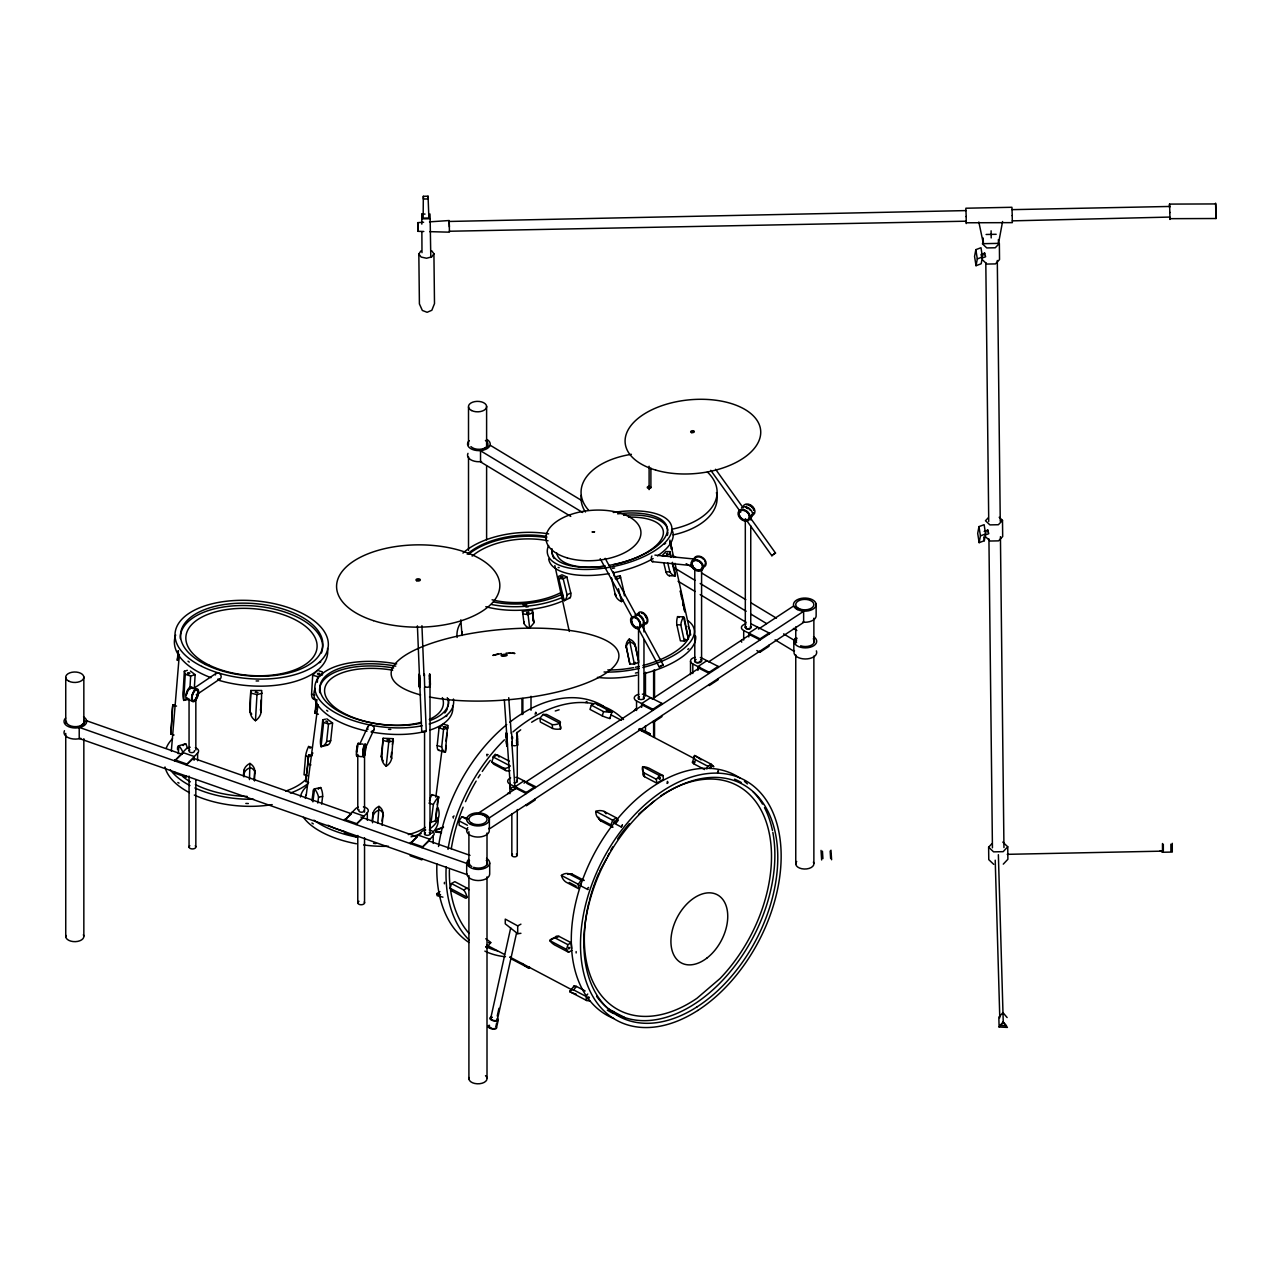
<?xml version="1.0" encoding="UTF-8"?>
<svg xmlns="http://www.w3.org/2000/svg" width="1280" height="1280" viewBox="0 0 1280 1280"><rect width="100%" height="100%" fill="white"/><g stroke="black" fill="none" stroke-linecap="round" stroke-linejoin="round"><path stroke-width="1.5" d="M428.896 218.016L428.048 196.208L423.328 196.304L423.152 218.128L428.896 218.016L428.768 214.704M418.864 677.344L418.96 674.208L419.632 681.904M419.328 677.328C419.648 666.192 420.784 700.032 419.424 681.664M429.76 679.856L429.632 673.808L430.128 678.352M429.504 677.904L429.728 686.416L429.456 685.216M506.704 740.16C508.448 758.912 506.064 717.264 506.912 740.4M506.944 744.88L506.864 740.272M512.288 744.688L512.192 738.432M516.816 735.44L516.912 732.32L517.216 734.416M688.352 639.04L684.88 620.768A10.032 2.656 -80 0 0 683.488 616.896L677.568 616.64A9.664 4.72 -87.4 0 0 676.848 624.752L680.384 640.848L684.336 641.024L688.352 639.04L683.488 616.896A10.032 4.928 -69.6 0 0 680.8 624.928L684.336 641.024M418.88 676.256L418.992 675.12L419.456 678.752M419.616 685.648L419.552 687.696L419.232 685.6M429.568 675.856L429.664 674.72L430.048 677.008M430.288 685.248L430.176 686.4L429.808 684.096M506.16 734.768L506.224 732.704L506.544 734.816M517.024 738.352L517.12 733.648M178.496 659.04A12.128 4.08 -58 0 1 177.456 660.384L178 651.072M178.384 650.656L178.048 656.352A12.128 1.216 -68.2 0 0 177.456 660.384M187.344 670.32L184.352 671.248L183.248 690.208A12.128 6.16 -89.1 0 0 183.728 700.4L187.088 699.376M184.352 671.248L185.248 674.32L183.728 700.4A12.128 8.656 80.6 0 0 187.632 698.16M189.872 689.296L190.64 676.032L195.136 674.64L194.352 687.92M249.696 709.456L250.8 690.48L261.728 690.48L261.104 712.208A12.128 11.216 -39.7 0 1 255.456 720.704A12.128 11.584 10 0 1 250.176 712.208L249.696 709.456A11.696 10.048 -9.9 0 0 250.224 711.568M250.176 712.208L250.8 690.48M255.456 720.704L256.992 694.624L262.208 693.232M260.416 710.16A11.696 10.048 -9.9 0 0 260.608 709.44L261.168 699.952M317.2 699.936L313.472 698.896A11.696 4 -74.5 0 1 311.584 694.176L312.688 675.216L317.312 670.432M317.328 682.272L317.664 676.592L322.448 674.88L322.288 671.808L318.976 670.88M174.032 735.024L170.752 734L172.32 715.168A12.128 4 -89.1 0 1 172.848 704.976L176.544 706.112M171.328 751.168L179.36 654.352M178.256 753.696L178.912 745.728L185.728 743.808A11.696 5.968 74.3 0 1 187.52 748.48M243.408 776L243.872 770.336A11.696 10.016 -7.5 0 1 249.92 763.424A11.696 10.016 -7.5 0 1 254.8 770.64L254.528 780.976M243.92 776.912L243.872 770.336M249.472 779.6L249.92 763.424M254.016 780.064L254.8 770.64M312.288 747.648L308.592 746.496A11.696 4.048 -72.7 0 0 305.6 755.92L304.032 774.768L307.312 775.792M316.384 700.144L315.008 713.232L318.384 714.224M316.72 701.312L315.888 709.168A11.04 1.072 -66.5 0 0 315.008 713.232A11.04 3.76 -57.1 0 0 315.984 712.064M325.472 719.152L322.768 719.808L320.896 737.472A11.04 5.808 -85.3 0 0 321.04 746.688L327.12 745.216A10.624 5.84 76.4 0 0 330.688 740.688L332.576 723.024L326.832 718.816M322.768 719.808L323.616 722.384L321.04 746.688A11.04 8.096 85.4 0 0 326.64 741.664L330.688 740.688M326.64 741.664L328.512 724L332.576 723.024M381.28 755.936L383.152 738.256L393.04 738.672L391.616 758.64A11.04 10.288 -45.2 0 1 386.208 766.224A11.04 10.688 8.7 0 1 381.728 758.24L381.28 755.936A10.624 9.376 -11.3 0 0 382.176 759.2M381.728 758.24L383.152 738.256M386.208 766.224L388.784 741.92L393.504 740.976M390.944 757.008A10.624 9.376 -11.3 0 0 391.168 756.336L391.584 752.416M392.416 744.56L393.04 738.672M437.184 745.584L439.056 727.904L443.2 724.112L447.728 725.44L445.328 752.304L438.56 750.304A10.624 3.536 -73.6 0 1 437.184 745.584L441.696 746.912A11.04 6 -82 0 0 445.328 752.304A11.04 3.296 -89.8 0 0 445.952 745.488M441.696 746.912L443.568 729.248L447.904 728.016M446.048 741.152L446.896 733.296M447.312 729.376L447.728 725.44M569.872 947.888L568.656 947.312L568.848 949.04M711.264 767.44C710.64 764.272 708.4 770.336 711.04 767.984M308.656 782.448L305.68 781.472L307.968 763.92A11.04 3.392 -88 0 1 308.752 754.752L312.096 755.84M306.24 795.088L318.032 704.624M311.968 800.608L312.992 792.8A11.04 3.472 71.5 0 1 314.576 788.864L320.72 787.552A10.624 5.744 77.9 0 1 322.656 796.336L321.632 804.128M312.88 801.856L314.576 788.864A11.04 5.76 59.6 0 1 318.544 797.216L317.792 803.056M372.16 820.416L373.168 812.624A10.624 9.344 -8.6 0 1 378.976 806.384A10.624 9.344 -8.6 0 1 383.056 813.296L382.144 825.392M372.512 822.768L373.168 812.624M377.808 822.896L378.976 806.384M382.032 821.104L383.056 813.296M429.936 826.992L430.656 821.504M437.184 804.704L437.696 800.8A11.04 1.12 -64.8 0 0 438.624 796.816A11.04 3.808 -55.3 0 0 433.376 804.528L431.088 822.08L435.472 820.944L438.624 796.816L431.936 794.624A10.624 3.6 -71.8 0 0 429.424 800.88M435.824 797.168L441.984 749.984M436.672 808.592L435.472 820.944M524.064 623.584L522.496 611.312L532.4 610.224L533.888 622.992L529.648 627.984C526.384 627.84 522.544 622.528 524.08 621.696M506.848 744.912L506.32 741.664M511.488 732.96L512.144 738.544M978.832 222.016L983.392 243.68L998.512 243.376L1002.576 221.536M975.84 249.648L974.56 256.432L976.032 265.696L981.168 263.776L982.448 256.992L980.992 247.728L975.84 249.648L977.312 258.912L976.032 265.696M978.976 526.608L977.696 533.392L979.168 542.656L984.304 540.736L985.584 533.952L984.128 524.688L978.976 526.608L980.448 535.872L979.168 542.656M490.704 1018.4L510.704 927.888M497.248 1016.032L498.96 1008.304M495.936 1026.208L496.656 1022.992M497.36 1019.776L516.528 933.104M496.48 1028L498.256 1019.952M532.4 610.224L533.104 621.072M451.472 883.552L463.728 889.984A10.032 4.56 77.1 0 1 467.008 897.136A10.032 2.944 62.1 0 1 464.432 897.568L452.176 891.136L450.16 888.288L451.472 883.552L454.8 881.664L467.04 888.096A9.664 5.2 60.4 0 1 468.928 889.728M571.92 950.368L568.592 952.256L566.576 949.408L567.888 944.656L571.216 942.768L571.744 948.464M589.392 997.728L587.872 998.64L588.816 996.768M188 661.184L189.28 662.112M591.328 705.184L589.984 709.408L602.224 715.84A9.664 1.936 17.7 0 0 609.888 718.528L611.92 712.176L595.072 703.328L591.328 705.184L603.584 711.616A10.032 1.584 2.2 0 0 611.92 712.176L611.216 712.352M602.224 715.84L603.584 711.616M704.64 769.536L694.128 764.016A9.664 1.936 17.7 0 1 692.592 761.856L694.624 755.52L711.472 764.368L713.856 766.736L710.352 764.896M694.128 764.016L695.488 759.776A10.032 4.464 22.2 0 1 694.624 755.52A10.032 2.288 33.5 0 1 701.104 759.888M706.832 769.04L707.744 766.208L711.472 764.368M326.64 710.352L327.808 711.184M536.416 713.472L535.76 712.24L535.104 714.192M585.6 702.528L586.848 701.44L587.088 702.704M441.36 832.688L436.032 832.08L436.208 829.712L443.536 827.04M436.032 832.08L436.208 829.712M510.128 770.704A9.664 7.136 -40.1 0 1 505.968 770.624L493.712 764.192L491.744 761.856L493.456 757.136L497.136 754.784L509.392 761.216M616.352 817.84L604.096 811.408A10.032 8.288 -18.7 0 0 595.824 811.36A10.032 8.864 -49.6 0 0 598.704 818.48L600.672 820.832L612.928 827.264L610.96 824.912L612.672 820.208L616.352 817.84L618.32 820.192L616.16 823.024M983.792 255.088L984.672 253.12L981.056 254.464L982.016 258.08L985.616 256.736L984.672 253.12M986.928 532.048L987.808 530.08L984.208 531.424M359.728 744.176L367.696 727.04M365.328 748.224L374.08 729.376M311.904 822.992L313.296 823.904M637.536 672.56L635.424 673.088M576.144 951.552L576.144 952.96M668.048 782.848L667.456 781.408L667.024 783.456M444.432 882.368L444.384 883.792M599.648 871.2L606.736 858.288M431.6 250.688L433.92 253.728L434.496 303.616L431.84 310.272L427.12 312.288L422.352 310.464L419.408 303.92L418.832 254.032L420.928 250.912M433.92 253.728L431.824 256.848L426.544 258.24L421.168 257.072L418.832 254.032M467.936 829.792L459.184 825.2L459.008 820.832L461.888 816.736L468.448 818.832M578.256 884.272L581.136 880.176L584.192 880.432L571.936 874L568.88 873.744A10.032 8.848 -75.8 0 0 561.408 875.424A10.032 8.256 73.4 0 0 566.176 882.208L578.432 888.64L578.256 884.272L561.408 875.424M485.84 946.64A10.032 1.536 52.9 0 1 486.672 947.808L490.72 942.512A9.664 1.888 37.4 0 0 485.76 938.752M585.152 990.992L576.384 986.4A9.664 1.888 37.4 0 0 573.76 986.32L569.712 991.632L586.56 1000.48L589.888 1001.056M576.352 994.256A10.032 2.224 21.6 0 1 569.712 991.632A10.032 4.416 32.9 0 1 573.696 989.936L576.384 986.4M586.56 1000.48L585.952 996.368L587.744 994.016M528.224 606.752L525.936 607.024M526.688 612.432C525.936 614.416 530.848 612.688 528.112 612.048M642.272 626.464L663.216 664.896L659.264 667.04L660.336 666.176M539.968 718.208L543.104 714.432L546.608 714.432L558.864 720.864A10.032 2.992 -7.1 0 1 559.952 723.28L560.496 728.96A9.664 5.232 -5.4 0 1 552.576 728.448L540.32 722.016L539.968 718.208L552.224 724.64A10.032 4.592 -22.1 0 0 559.952 723.28L543.104 714.432M656.736 783.12L656.384 779.328L659.52 775.536L663.024 775.552L663.392 779.344L656.736 783.12L644.48 776.688A9.664 5.232 -5.4 0 1 643.216 772.384L642.672 766.688A10.032 5.872 13.1 0 1 650.768 769.12L663.024 775.552M614.624 567.984L612.496 568.368M1003.264 1022.48L1007.408 1027.408L999.12 1027.008L1003.264 1022.48L998.368 854.704M258.64 680.944L256.112 680.976M988.208 517.84L985.488 520.736L989.904 524.896L998.4 524.72L1002.496 520.384L999.184 517.264M993.728 864.336L988.768 859.648L988.624 847.168L992.08 843.52M1002.784 842.096L1007.744 846.784L1003.152 851.664L993.584 851.856L988.624 847.168M1003.28 864.144L1007.888 859.264L1007.744 846.784M772.432 554.8L771.872 555.744L775.52 553.056L750.16 517.6M390.8 729.408L388.528 729.344M469.52 860.704L466.688 863.392L466.688 874.496L79.216 738.48L79.216 727.36L86.288 720.656L182.208 754.336M181.744 754.16L174.688 760.88L185.984 749.024A6.8 3.92 0 0 1 190.192 747.248M358.256 807.2A6.8 3.92 0 0 0 355.712 808.608L344.4 820.448L351.456 813.744L193.504 758.288L186.304 764.96L197.616 753.104A6.8 3.92 0 0 0 195.328 747.712M363.088 817.824L356.016 824.528L367.328 812.688A6.8 3.92 0 0 0 363.424 806.88M360.896 817.056L417.328 836.864L410.272 843.584L421.568 831.728A6.8 3.92 0 0 1 425.776 829.952M428.96 840.944L421.888 847.664L433.2 835.808A6.8 3.92 0 0 0 429.296 830M718.336 772.416L718.336 770.496L717.52 772.512M248.352 803.536L245.824 803.44M654.528 800.864L647.312 807.04A95.296 61.6 -62.3 0 0 638.592 814.256M375.84 843.552L373.552 843.376M666.224 553.472L666.912 554.16L667.568 553.152M193.216 688.752L216.416 673.152M198.56 693.36L220.096 678.88M515.056 786.752L524.032 780.864M650.64 697.664L641.648 703.552L641.648 707.36M706.896 660.672L697.92 666.576L697.92 670.384M757.776 627.248L748.8 633.136L748.8 636.944M517.392 787.52L479.152 812.656L489.376 817.84L803.632 611.312L793.408 606.128L758.496 629.072M524.048 783.152L643.76 704.48M652.08 699.008L700.304 667.328M708.608 661.856L750.176 634.544M516.08 788.384L526.304 793.568L526.304 792.464L535.28 786.56L518.928 778.272A6.8 3.92 0 0 0 515.76 777.36M642.672 705.184L652.896 710.368L652.896 709.264L661.872 703.36L645.52 695.072A6.8 3.92 0 0 0 642.368 694.16M698.944 668.208L709.168 673.392L709.168 672.288L718.144 666.384L701.792 658.08A6.8 3.92 0 0 0 700.32 657.52M749.824 634.768L760.048 639.952L760.048 638.848L769.024 632.944L752.672 624.656A6.8 3.92 0 0 0 751.2 624.08M756.832 650.544L760.048 652.176L769.024 646.272L769.024 645.168M442.944 897.152L437.152 895.696L436.704 893.696L439.904 891.6M773.776 553.744L775.52 553.056M463.728 889.984L467.04 888.096M571.216 942.768L558.96 936.336A9.664 5.2 60.4 0 0 554.72 937.728L549.728 940.56A10.032 5.824 42 0 0 556.336 945.824L568.592 952.256M566.576 949.408L549.728 940.56A10.032 7.44 57.9 0 1 555.632 938.224L558.96 936.336M570.768 516.4L480.528 461.872L480.528 450.768L490.368 445.344L582.32 500.896M783.616 633.872L793.824 640.048L797.104 638.24M520.928 933.312L517.696 933.696L505.264 923.824L505.264 919.104L517.696 925.872L520.928 924.16M669.92 551.6L669.936 553.712L666 555.776L662.032 555.728L665.952 551.552L669.92 551.6L671.216 556.96M661.36 665.6L663.216 664.896M325.792 721.168L327.728 722.048L326.992 721.136M570.768 593.056L567.072 594.848A10.032 6.272 73.8 0 1 564.24 600.688L558.272 576.576L561.952 574.8L566.864 576.96L570.768 593.056A9.664 4.16 64.1 0 1 569.76 598.016L564.24 600.688A10.032 3.872 80.8 0 1 562.16 592.688M558.272 576.576L558.88 578.56L563.184 578.752L566.864 576.96M616.224 579.488L620.496 577.552L620.208 575.728L616.672 576.528M634.384 664.064L638.736 662.24L634.992 644.24A9.664 8.768 -6.3 0 0 629.232 639.104A9.664 8.768 -6.3 0 0 626.112 646.016L629.84 664.016L634.384 664.064L629.232 639.104M417.408 625.872L421.744 731.568L426.272 731.392L424.48 687.52M522.496 611.312L522.896 613.888L528.064 614.64L532.816 612.8M977.312 258.912L982.448 256.992M980.448 535.872L985.584 533.952M985.152 535.04L988.752 533.696L987.808 530.08M436.032 830.224L443.36 827.552M187.952 672.656C185.392 674.688 192.752 673.664 188.656 672.608M318.064 673.216C315.424 674.656 321.952 675.008 319.44 673.296M687.76 649.408L688.688 648.688M498.32 653.84L492.832 655.424L501.36 653.536M664.48 544.096L665.616 543.296M318.544 797.216L322.656 796.336M685.552 639.344L684.512 639.36M634.112 663.152L635.328 662.368M426.272 731.392L421.792 731.6M559.168 567.648L558.128 567.472M445.984 716.544L446.896 715.936M423.824 231.488L417.92 231.328L417.792 227.728L417.728 222.64L423.616 222.256M429.504 221.856L449.152 220.528L449.328 225.36L449.408 232.176L429.728 231.648M421.824 224.16L421.76 214.128L425.04 214.064M430.8 257.44L430.144 218.704L421.936 218.864L421.76 214.128M1169.584 207.552L1169.536 204.096L1215.728 203.936L1216 218.512L1169.824 218.672M1012.288 220.864L1169.808 217.072M966.144 222.784L1012.32 222.64L1012.224 215.552M986.112 234.48L996.176 234.288M1007.232 854.336L1163.328 851.12L1163.312 844.352M1160.224 850.656L1162.512 852.256L1172.272 852.064L1172.256 843.312M449.408 231.248L966.128 221.2M319.392 662.688L320.752 661.888M506.096 653.12L510.736 653.088M616.336 577.584L617.056 578.032L615.184 578.592M663.76 562.896L665.92 571.824L669.888 571.872A10.032 6.72 80.7 0 0 675.296 575.84A10.032 4.416 73.4 0 0 673.808 567.696L672.512 562.336M665.92 571.824A9.664 4.656 -89.4 0 0 669.344 575.776L675.296 575.84L672.176 562.928M676.848 624.752L680.8 624.928M588.624 887.44L587.472 888.304L587.984 889.536M509.28 652.864L514.928 653.456L512.592 653.152M654.928 555.104L693.776 558.976M652.528 561.696L691.392 565.552M612.752 1011.488L614.256 1011.712M487.024 755.936L486.704 754.4L488.112 754.56M454.08 815.968L452.928 816.784L453.376 818.064M436.208 831.568L441.536 832.176M610.896 712.32L606.192 710.304M516.496 733.232L516.768 734.432M179.072 783.136L177.84 782.496M251.28 693.232L256.992 694.624M436.704 893.696L440.576 894.656M383.6 740.576L388.784 741.92M312.688 675.216L317.664 676.592M311.584 694.176L314.896 695.104M439.056 727.904L443.568 729.248M486.672 947.808L485.984 946.592M305.6 755.92L308.88 756.944M185.248 674.32L190.64 676.032M323.616 722.384L328.512 724M428.912 803.072L433.376 804.528M307.968 763.92L310.928 764.912M182.448 752.384L194.08 756.464L194.08 760.272M352.176 811.968L363.792 816.048M418.048 835.088L429.664 839.168M428.624 840.832L470 855.36M174.688 759.76L186.304 763.856M344.4 819.344L356.016 823.424M410.272 842.464L421.888 846.544M79.216 727.36L466.688 863.392M613.552 822.928L614.736 822.416L614.56 820.928L613.552 822.928L621.216 826.944L622.4 825.024L621.216 826.944M579.952 885.424L581.264 884.656L580.96 883.424L579.952 885.424L587.616 889.456M746 623.888A6.8 3.92 0 0 0 743.696 630.544L760.048 638.848M695.12 657.312A6.8 3.92 0 0 0 692.816 663.984L709.168 672.288M638.848 694.288A6.8 3.92 0 0 0 636.544 700.96L652.896 709.264M526.752 783.344L535.28 787.664L535.28 786.56M510.656 777.952A6.8 3.92 0 0 0 509.936 784.16L526.304 792.464M640.032 728.544L650.128 733.856A10.032 4.416 32.9 0 1 649.68 734.72M638.72 729.04L642.224 730.864A10.032 2.224 21.6 0 1 650.128 733.856M610.88 714.768L621.488 720.336M639.168 729.616L693.952 758.384M695.488 759.776L707.744 766.208M659.52 775.536L642.672 766.688A10.032 7.472 -2.9 0 0 644.128 772.896L644.48 776.688M644.128 772.896L656.384 779.328M493.456 757.136L510.304 765.984A10.032 5.984 -55 0 1 504 768.288L491.744 761.856M595.824 811.36L612.672 820.208M598.704 818.48L610.96 824.912M461.888 816.736L467.136 819.488M568.88 873.744L581.136 880.176M459.008 820.832L467.424 825.248M569.232 882.464L576.224 886.144M555.632 938.224L567.888 944.656M450.16 888.288L467.008 897.136M573.696 989.936L585.952 996.368M486.896 945.2L504.56 954.48M571.728 989.728L509.792 957.008L512.176 959.376L529.024 968.224A10.032 4.464 22.2 0 0 529.52 967.024M608.848 1009.216L624.752 1017.568M615.408 1013.44L622.16 1016.976M672.56 555.408L675.968 557.472M686.176 563.648L696.4 569.824M701.504 572.896L745.776 599.648M750.88 602.736L776.416 618.16M793.456 628.448L796.848 630.512M480.528 450.768L582.688 512.496M674.64 568.048L695.072 580.384M700.176 583.472L746.16 611.248M751.264 614.336L766.592 623.584M678.048 581.2L695.072 591.488M700.176 594.576L746.16 622.352M775.104 639.84L793.824 651.152L793.824 640.048M190.416 671.056L195.136 674.64M982.352 243.776L986.768 247.936L995.264 247.776L999.36 243.424L999.536 259.552L995.456 263.904L986.944 264.064L982.528 259.904M985.664 536.864L990.08 541.024L998.592 540.864L1002.688 536.512L1002.496 520.384M1007.12 1017.552L1002.976 1012.624L998.832 1017.152L999.12 1027.008M604.096 811.408L606.064 813.76M497.136 754.784L499.104 757.12M504 768.288L505.968 770.624M715.568 469.248L743.232 507.936M710.768 470.32L740.736 512.224M745.36 518.672L771.872 555.744M605.152 558.32L636.56 615.984M600.208 558.688L632.576 618.08M637.344 626.816L659.232 666.992M669.984 541.52L670.848 545.104A10.032 2.048 56.4 0 1 671.68 549.152A10.032 4.448 46.9 0 1 671.136 548.752M669.904 541.776L671.68 549.152M669.936 553.712L670.832 557.408M667.728 562.928L669.888 571.872M620.208 575.728L624.384 593.664A10.032 9.776 -44.8 0 1 624.352 595.808M618.448 588.704L621.568 601.616A10.032 9.776 -44.8 0 0 622.912 599.888M613.296 571.712L614.512 576.752M621.568 601.616A10.032 9.68 30.2 0 1 615.552 595.664L611.36 577.744L611.664 579.568M563.184 578.752L567.072 594.848M511.952 745.52L512.24 741.552M506.448 734.048L506.16 737.168M424.512 675.344L424.288 674.016L424.688 687.024M419.328 686.368L419.616 683.248M669.888 540.064L673.712 557.504M674.992 563.312L690.704 634.992M682.896 603.024L684.848 611.968L681.616 595.84M680.272 591.408L681.888 598.784M682.688 602.48L683.504 606.16M634.992 644.24L638.512 660.336M626.112 646.016L629.84 664.016M554.848 565.584L569.296 631.456M391.168 756.336L391.616 758.64M260.608 709.44L261.104 712.208M1216 218.512L1215.6 203.168M1169.536 204.096L1169.856 212.544M1169.68 206.464L1012.064 209.648M966 210.592L449.152 221.456L449.36 226.848M983.728 537.024L984.304 540.736M624.384 593.664L624.096 591.824A9.664 8.816 -9 0 1 624 593.744M615.552 595.664L615.264 593.84A9.664 8.816 -9 0 0 616.224 595.52M533.568 619.92L533.968 622.512M429.392 675.152L429.584 677.04M429.904 685.2L430.224 687.312L430.304 682.848M528.064 614.64L529.648 627.984M552.224 724.64L552.576 728.448M517.216 733.696L517.312 735.52M517.088 742.608L517.504 745.808L517.536 739.872M506.544 734.096L506.64 735.92M506.416 743.008L506.816 746.208L506.896 741.76M419.136 684.496L419.232 686.32M460.816 619.84L462.032 635.488M508.736 697.68L511.184 733.184M511.872 743.056L515.008 788.448A2.272 1.168 -4 0 1 511.552 789.584A2.272 1.168 -4 0 1 511.664 787.552A2.272 1.168 -4 0 1 515.008 788.448M504.336 699.824L510.48 788.608M517.328 734.96L517.408 736.848M516.992 741.264L517.456 744.896L517.568 741.36M506.656 735.36L506.736 737.248M429.712 682.768L429.792 684.656M419.04 683.168L419.12 685.056M830.976 850.192L831.6 859.76M830.16 851.04L830.64 858.48M822.448 851.2L822.928 858.624M821.04 850.384L821.648 859.968M517.44 736.512L517.488 738.336M516.768 736.4L516.96 741.616M516.464 739.792L517.008 744.912L517.088 739.888M512.528 737.04L512.592 738.528M511.616 737.072L511.696 738.56M506.768 736.912L506.8 738.736M506.288 742L506.08 735.28M430.16 678.016L430.32 681.504M429.648 681.28L429.68 683.104M419.488 678.4L419.536 680.24M418.976 681.68L419.008 683.504M421.936 625.712L423.984 675.568M998.368 239.6L998.512 243.376M983.168 238.016L983.392 243.68M429.968 213.968L430.144 218.704M428.048 196.208L428.144 198.928L423.44 199.024L423.328 196.304M417.728 222.64L417.92 231.328M517.52 738.224L517.6 740M418.928 681.792L418.816 678.304M995.216 860.192L999.792 1017.808M1012.256 215.728L1011.92 207.28L965.872 208.224L966.192 216.672M305.68 781.472L308.752 754.752A11.04 6.064 -80.1 0 1 310.304 755.808M430.256 681.376L430.368 684.736M429.584 679.744L429.488 676.384M419.584 681.776L419.696 685.136M418.912 680.144L418.816 676.768M170.752 734L172.848 704.976A12.128 6.848 -80.1 0 1 174.672 705.92M1169.84 212.368L1169.936 219.44M997.296 260.48L1000.256 521.248M1000.432 536.656L1003.952 847.552M991.104 230.816L991.184 237.952M985.808 262.704L988.736 521.472M988.928 538.88L992.432 847.792M966.16 216.496L966.272 223.568M516.768 734.88L516.832 736.768M511.776 741.568L511.792 742.896M421.872 231.76L421.984 252.656M1170.88 844.192L1170.912 850.976M1162.48 843.52L1162.512 852.256M816.144 604.176L816.144 615.28A11.36 6.56 0 0 1 802.592 622.144M813.872 618.224L813.872 642.16M813.872 656.112L813.872 863.456M803.632 611.312L803.632 622.416L489.376 828.944L489.376 817.84M795.76 626.88L795.76 642.832M795.76 654.8L795.76 864.128M769.024 632.944L769.024 634.048M760.048 651.056L760.048 652.176M750.752 515.968L750.752 519.936M750.752 525.888L750.752 627.04M745.312 520.144L745.312 627.248M743.696 630.544L743.696 640.064M718.144 666.384L718.144 667.488M718.144 678.592L718.144 679.712L709.168 685.616L709.168 684.496M701.584 568.368L701.584 660.944M694.784 568.192L694.784 660.768M692.816 663.984L692.816 673.504M690.512 661.296L690.512 674.624M661.872 703.36L661.872 704.464M661.872 715.584L661.872 716.688L652.896 722.592L652.896 721.472M654.528 669.968L654.528 697.664M654.528 721.408L654.528 737.232M653.616 670.192L653.616 697.84M653.616 721.536L653.616 737.328M650.896 468.096L650.896 487.568M649.104 466.24L649.104 489.616M645.472 672.288L645.472 696.016M645.472 725.696L645.472 731.632M643.968 631.92L643.968 624.032A2.72 1.568 0 0 1 642.128 625.632M643.968 639.792L643.968 698.88M638.528 628.176L638.528 699.088M636.544 700.96L636.544 710.48M535.28 798.784L535.28 799.888L526.304 805.792L526.304 804.672M531.008 696.272L531.008 710.272M522.848 698.4L522.848 714.384M521.952 698.624L521.952 714.624M517.696 925.872L517.696 933.696M517.28 744.08L517.28 781.776M517.28 809.536L517.28 855.168M511.84 813.712L511.84 855.36M509.936 784.16L509.936 793.68M489.696 863.024L489.696 874.128A11.36 6.56 0 0 1 478.096 880.544A11.36 6.56 0 0 1 466.992 873.856M487.008 833.008L487.008 864.912M487.008 876.864L487.008 1078.24M486.608 406.256L486.608 448.128M486.608 466.08L486.608 539.84M468.912 831.68L468.912 865.584M468.912 875.552L468.912 1078.912M468.512 406.944L468.512 444.816M468.512 456.784L468.512 550.48M433.2 835.808L433.2 843.424M430 685.584L430 834.352M424.56 731.408L424.56 834.544M421.888 858.768L421.888 859.872L410.272 855.792L410.272 854.688M367.328 812.688L367.328 820.304M364.544 754.848L364.544 812.112M364.544 837.776L364.544 902.944M357.776 756.48L357.776 809.808M357.776 835.472L357.776 902.624M356.016 835.648L356.016 836.752L344.4 832.672L344.4 831.568M197.616 753.104L197.616 760.72M195.84 698.688L195.84 750.032M195.84 779.664L195.84 846.8M189.056 699.04L189.056 750.384M189.056 776.064L189.056 847.152M186.304 776.064L186.304 777.184L174.688 773.104L174.688 771.984M83.84 676.896L83.84 724.736M83.84 738.704L83.84 936.08M65.744 677.568L65.744 723.424M65.744 733.392L65.744 936.752M442.368 697.616A59.824 27.632 7.4 0 1 429.296 719.44M421.36 722.272A59.824 27.632 7.4 0 1 326.656 698.288A59.824 27.632 7.4 0 1 392.688 670.192M447.36 708.688A64.848 29.968 7.4 0 1 444.768 712.992M319.776 692.736A64.848 29.968 7.4 0 1 393.648 667.984M447.28 697.68A64.848 29.968 7.4 0 1 447.968 706.8M437.888 807.424A69.872 32.288 7.4 0 1 429.632 829.008M421.152 833.552A69.872 32.288 7.4 0 1 411.04 836.816M357.28 837.2A69.872 32.288 7.4 0 1 313.936 820.16M300.464 796.976A69.872 32.288 7.4 0 1 306.912 786.192M425.312 827.376A64.848 29.968 7.4 0 1 408.304 834.576M345.568 832A64.848 29.968 7.4 0 1 328.016 825.248M305.344 798.448A64.848 29.968 7.4 0 1 306.304 794.624M438.016 817.472A69.872 32.288 7.4 0 1 431.584 833.36M388.416 846.256A69.872 32.288 7.4 0 1 363.616 844.944M356.416 843.776A69.872 32.288 7.4 0 1 303.472 817.36M452.592 705.6A69.872 32.288 7.4 0 1 430.032 730.048M422.928 731.968A69.872 32.288 7.4 0 1 371.008 731.92M367.072 731.136A69.872 32.288 7.4 0 1 315.104 688.432M453.44 699.024A69.872 32.288 7.4 0 1 429.184 724M422.128 725.744A69.872 32.288 7.4 0 1 316.208 694.096A69.872 32.288 7.4 0 1 396.672 663.92M448.464 698.704A64.848 29.968 7.4 0 1 430.16 720.48M420.944 723.168A64.848 29.968 7.4 0 1 321.296 694.576A64.848 29.968 7.4 0 1 395.776 666.128M367.936 729.408A3.408 3.024 24.9 0 1 369.584 725.264A3.408 3.024 24.9 0 1 374.064 727.52A3.408 3.024 24.9 0 1 371.632 731.264M438.864 749.68A10.624 3.536 -73.6 0 1 438.56 750.304M327.12 745.216A10.624 5.84 76.4 0 1 326.784 744.56M383.344 760.912A10.624 9.376 -11.3 0 1 382.512 759.792M318.208 789.28A10.624 5.744 77.9 0 1 320.72 787.552M373.536 814.976A11.04 8.4 9.2 0 1 379.504 809.904A11.04 8.016 -16.1 0 1 383.408 815.648M431.936 794.624A10.624 3.6 -71.8 0 1 432.736 795.456M693.712 559.968A6.8 5.072 37.6 0 1 703.28 558.016A6.8 5.072 37.6 0 1 702.768 567.504M694.8 559.04A5.888 4.384 37.6 0 1 703.904 559.616M704.704 560.864A5.888 4.384 37.6 0 1 705.184 562.16M705.296 563.44A5.888 4.384 37.6 0 1 704.448 565.6M692.96 565.664A3.408 1.456 -84.3 0 1 692.288 561.168A3.408 1.456 -84.3 0 1 694.48 559.376M653.296 561.184A3.408 1.456 -84.3 0 1 651.456 560.464A3.408 1.456 -84.3 0 1 651.872 555.984M700.688 659.52A3.408 1.968 0 0 1 700.48 662.304A3.408 1.968 0 0 1 695.68 662.176A3.408 1.968 0 0 1 695.888 659.408M701.424 568.88A3.408 1.968 0 0 1 701.056 569.344M699.76 570.032A3.408 1.968 0 0 1 695.168 569.184M813.408 862.112A9.072 5.232 0 0 1 804.224 869.024A9.072 5.232 0 0 1 796.688 861.472M429.264 832.624A2.72 1.568 0 0 1 429.36 834.848A2.72 1.568 0 0 1 425.504 834.912A2.72 1.568 0 0 1 425.424 832.688M364.128 810.208A2.72 1.568 0 0 1 361.232 812.208A2.72 1.568 0 0 1 359.136 809.888M194.416 750.624A2.72 1.568 0 0 1 191.152 752.592A2.72 1.568 0 0 1 189.84 749.984M486.528 858.352A11.36 6.56 0 0 1 486.88 867.2A11.36 6.56 0 0 1 471.632 868.176A11.36 6.56 0 0 1 468.624 859.488M486.288 860.368A9.072 5.232 0 0 1 484.608 866.672A9.072 5.232 0 0 1 473.632 867.36M471.792 866.512A9.072 5.232 0 0 1 469.264 862.784M80.816 738.288A11.36 6.56 0 0 1 68.256 737.664A11.36 6.56 0 0 1 64.448 730.72M83.552 716.896A11.36 6.56 0 0 1 83.904 725.76A11.36 6.56 0 0 1 68.64 726.72A11.36 6.56 0 0 1 65.648 718.048M84.16 720.192A9.072 5.232 0 0 1 76.352 726.64A9.072 5.232 0 0 1 66.288 721.328M700 661.28A2.72 1.568 0 0 1 699.424 662.016M698.912 662.304A2.72 1.568 0 0 1 695.104 661.968A2.72 1.568 0 0 1 695.696 659.776M634.368 710.576A6.8 3.92 0 0 1 635.92 708.752M643.232 697.088A2.72 1.568 0 0 1 642.64 699.28A2.72 1.568 0 0 1 638.848 698.944A2.72 1.568 0 0 1 639.424 696.752M741.744 642.192A6.8 3.92 0 0 1 741.52 640.16M750.368 626.672A2.72 1.568 0 0 1 749.984 628.784A2.72 1.568 0 0 1 746.304 628.736A2.72 1.568 0 0 1 746.064 626.624M507.76 793.776A6.8 3.92 0 0 1 508.336 792.8M516.624 780.288A2.72 1.568 0 0 1 516.768 782.032A2.72 1.568 0 0 1 514.016 782.768M488.72 828.384A11.36 6.56 0 0 1 477.248 837.04A11.36 6.56 0 0 1 467.792 827.6M485.504 1075.664A9.072 5.232 0 0 1 479.728 1083.712A9.072 5.232 0 0 1 469.072 1077.552M196.784 689.648A5.888 2.496 -70.7 0 1 195.648 698.848A5.888 2.496 -70.7 0 1 191.728 696.976A5.888 2.496 -70.7 0 1 196.784 689.648A3.408 2.672 56.1 0 0 193.872 688.48M188.544 699.392A6.8 2.88 -70.7 0 1 186.688 692.016A6.8 2.88 -70.7 0 1 192.656 688.368M186.304 695.072A5.888 2.496 -70.7 0 1 188.752 689.04A5.888 2.496 -70.7 0 1 191.872 688.208M187.248 698.768A5.888 2.496 -70.7 0 1 186.72 698.304M187.632 698.912A5.888 2.496 -70.7 0 1 187.12 698.432M186.96 693.776A5.888 2.496 -70.7 0 1 187.424 692.32M188.032 690.928A5.888 2.496 -70.7 0 1 191.744 687.888M215.888 673.616A3.408 2.672 56.1 0 1 220.928 675.392A3.408 2.672 56.1 0 1 217.952 679.04M215.36 674.992A3.408 2.672 56.1 0 1 215.536 674.24M197.328 690.192A3.408 2.672 56.1 0 1 196.24 694.752M195.232 845.84A3.408 1.968 0 0 1 194.64 848.48A3.408 1.968 0 0 1 190.048 848.368A3.408 1.968 0 0 1 189.84 845.712M195.632 698.192A3.408 1.968 0 0 1 193.616 700.704M192.752 700.832A3.408 1.968 0 0 1 191.872 700.8M191.024 700.656A3.408 1.968 0 0 1 189.248 699.552M357.776 755.104A6.8 1.088 -83.4 0 1 356.384 754.304A6.8 1.088 -83.4 0 1 357.408 745.168A6.8 1.088 -83.4 0 1 358.976 744.368M362.832 755.104A5.888 0.944 -83.4 0 0 364.288 754.016A5.888 0.944 -83.4 0 0 365.04 745.808A3.408 3.024 24.9 0 1 364.416 749.504M362.784 754.016A5.888 0.944 -83.4 0 1 362.8 752.688M362.912 751.216A5.888 0.944 -83.4 0 1 363.872 745.808M357.952 744.336A5.888 0.944 -83.4 0 1 358.672 744.336M357.76 754.384A5.888 0.944 -83.4 0 1 356.608 754.384M356.576 751.984A5.888 0.944 -83.4 0 1 357.648 745.104M358.4 744.384A5.888 0.944 -83.4 0 1 359.12 744.384M357.632 755.584A5.888 0.944 -83.4 0 1 357.056 754.432M357.024 752.032A5.888 0.944 -83.4 0 1 357.808 746.224M360.56 744.208A3.408 3.024 24.9 0 1 363.104 744.192M364.24 901.952A3.408 1.968 0 0 1 362.864 904.48A3.408 1.968 0 0 1 358.384 903.92A3.408 1.968 0 0 1 358.96 901.28M364.24 753.84A3.408 1.968 0 0 1 362.992 756.336A3.408 1.968 0 0 1 358.56 755.936M637.632 615.168A6.8 4.176 56.7 0 1 642.528 612.384A6.8 4.176 56.7 0 1 647.808 619.904A6.8 4.176 56.7 0 1 643.808 624M638.72 613.744A5.888 3.616 56.7 0 1 639.456 613.152M641.488 613.056A5.888 3.616 56.7 0 1 642.64 613.536M644.832 615.392A5.888 3.616 56.7 0 1 646.368 618.016M646.144 622.72A5.888 3.616 56.7 0 1 645.408 623.296M634.896 615.168A6.8 4.176 56.7 0 1 642.992 618.528A6.8 4.176 56.7 0 1 641.536 626.48M641.792 612.848A5.888 3.616 56.7 0 1 646.656 617.824M647.056 619.2A5.888 3.616 56.7 0 1 646.944 621.632M646.448 622.512A5.888 3.616 56.7 0 1 645.712 623.088M641.6 617.52A5.888 3.616 56.7 0 1 642.48 618.784M642.48 625.216A5.888 3.616 56.7 0 1 641.52 625.456M636.528 615.088A5.888 3.616 56.7 0 1 638.56 614.976M643.712 623.76A5.888 3.616 56.7 0 1 643.216 624.64M639.12 615.856A5.888 3.616 56.7 0 1 641.296 617.712M642.176 618.976A5.888 3.616 56.7 0 1 642.832 620.336M643.232 621.712A5.888 3.616 56.7 0 1 643.12 624.144M642.624 625.04A5.888 3.616 56.7 0 1 641.872 625.616M420.624 694.928A114.272 35.296 -4.9 0 1 476.72 632.512A114.272 35.296 -4.9 0 1 615.664 664.448A114.272 35.296 -4.9 0 1 429.504 696.96M516.352 854.08A2.72 1.568 0 0 1 516.608 856.304A2.72 1.568 0 0 1 512.768 856.448A2.72 1.568 0 0 1 512.512 854.224M516.352 743.008A2.72 1.568 0 0 1 516.608 745.216M515.424 745.664A2.72 1.568 0 0 1 513.36 745.584M743.072 506.432A6.8 4.976 40.6 0 1 752.816 506.672A6.8 4.976 40.6 0 1 751.664 515.52M741.376 508.08A6.8 4.976 40.6 0 1 750.448 509.44A6.8 4.976 40.6 0 1 750.608 517.84M753.712 512.912A5.888 4.304 40.6 0 1 752.224 514.592M748.928 505.296A5.888 4.304 40.6 0 1 750.288 505.904M751.536 506.784A5.888 4.304 40.6 0 1 752.592 507.904M753.376 509.152A5.888 4.304 40.6 0 1 753.84 510.464M753.904 512.688A5.888 4.304 40.6 0 1 752.432 514.352M746.464 504.816A5.888 4.304 40.6 0 1 752.784 507.664M753.568 508.928A5.888 4.304 40.6 0 1 754.032 510.24M746.768 507.824A5.888 4.304 40.6 0 1 748.112 508.432M749.36 509.328A5.888 4.304 40.6 0 1 750.416 510.432M751.536 515.456A5.888 4.304 40.6 0 1 750.944 516.416M745.584 507.296A5.888 4.304 40.6 0 1 746.96 507.584M751.744 515.216A5.888 4.304 40.6 0 1 751.152 516.192M750.608 626.64A2.72 1.568 0 0 1 747.856 628.72A2.72 1.568 0 0 1 745.6 626.448M746.56 508.064A5.888 4.304 40.6 0 1 747.92 508.672M751.328 515.68A5.888 4.304 40.6 0 1 750.752 516.656M716.432 492.576A68.016 39.264 0 0 1 673.104 534.912M585.44 512.016A68.016 39.264 0 0 1 581.264 495.184M650.832 487.136A1.808 1.04 0 0 1 649.28 488.464A1.808 1.04 0 0 1 647.28 487.344A1.808 1.04 0 0 1 649.536 486.416M707.392 472A68.016 39.264 0 0 1 672.448 529.12M588.352 509.92A68.016 39.264 0 0 1 631.408 454.32M497.296 1019.376A3.408 1.424 12.5 0 1 492.992 1020.288A3.408 1.424 12.5 0 1 491.808 1017.6M495.04 1028.432A3.408 1.424 12.5 0 1 492.064 1028.544M491.216 1028.32A3.408 1.424 12.5 0 1 489.472 1025.824M496.032 1026.976A4.32 1.808 12.5 0 1 494.48 1029.104A4.32 1.808 12.5 0 1 488.864 1027.616A4.32 1.808 12.5 0 1 489.44 1025.248M490.928 1027.776A2.48 1.04 12.5 0 1 490.08 1027.216M497.184 1018.432A4.32 1.808 12.5 0 1 496.56 1021.024A4.32 1.808 12.5 0 1 490.432 1019.408A4.32 1.808 12.5 0 1 492.128 1017.088M555.024 938.352A9.664 5.2 60.4 0 1 554.72 937.728M609.808 717.472A9.664 1.936 17.7 0 1 609.888 718.528M692.592 761.856A9.664 1.936 17.7 0 1 693.248 762.032M693.92 762.224A9.664 1.936 17.7 0 1 694.592 762.416M567.84 874.432A9.664 7.12 -85.1 0 1 571.936 874M574.288 986.768A9.664 1.888 37.4 0 1 573.76 986.32M744.48 781.376A136.08 87.968 -62.3 0 1 747.408 783.92M613.664 1018.448A136.08 87.968 -62.3 0 1 593.696 854.704A136.08 87.968 -62.3 0 1 739.792 777.92M620.88 1016.128A131.504 85.008 -62.3 0 1 617.328 1014.96M613.904 1013.6A131.504 85.008 -62.3 0 1 607.328 1010.16M559.92 725.28A9.664 5.232 -5.4 0 1 560.496 728.96M497.392 950.848A131.504 85.008 -62.3 0 1 486.928 947.04M469.12 933.504A131.504 85.008 -62.3 0 1 449.392 869.824M451.296 848.704A131.504 85.008 -62.3 0 1 463.12 807.2M465.504 801.648A131.504 85.008 -62.3 0 1 476.144 781.104M478.128 777.84A131.504 85.008 -62.3 0 1 480.176 774.608M482.256 771.44A131.504 85.008 -62.3 0 1 490.288 760.352M492.752 757.248A131.504 85.008 -62.3 0 1 495.28 754.208M517.648 732.24A131.504 85.008 -62.3 0 1 520.704 729.824M531.632 722.256A131.504 85.008 -62.3 0 1 538.352 718.352M555.264 710.992A131.504 85.008 -62.3 0 1 559.12 709.808M505.472 956.72A136.08 87.968 -62.3 0 1 484.864 951.12M469.136 939.984A136.08 87.968 -62.3 0 1 446.176 866.736M448 849.36A136.08 87.968 -62.3 0 1 504.384 739.84M512.96 731.92A136.08 87.968 -62.3 0 1 593.104 703.584M596.96 704.416A136.08 87.968 -62.3 0 1 623.52 719.504M608.464 709.568A136.08 87.968 -62.3 0 1 611.472 712.032M468.976 942.496A136.08 87.968 -62.3 0 1 436.896 863.888M438.512 846.48A136.08 87.968 -62.3 0 1 506.72 724.624M509.696 722.256A136.08 87.968 -62.3 0 1 603.664 706.288M660.544 796.016A126.928 82.048 -62.3 0 1 766.544 822.928A126.928 82.048 -62.3 0 1 720.048 978.528L696.976 998.272A126.928 82.048 -62.3 0 1 589.024 902.048M589.488 900.24A126.928 82.048 -62.3 0 1 598.864 872.96M752.976 791.648A131.504 85.008 -62.3 0 1 762.528 804.112M764.496 807.648A131.504 85.008 -62.3 0 1 772.464 830.48M772.832 832.384A131.504 85.008 -62.3 0 1 714.816 988.064A131.504 85.008 -62.3 0 1 596.592 996.336M734.528 779.168A131.504 85.008 -62.3 0 1 741.2 782.48M607.616 856.672A95.296 61.6 -62.3 0 1 609.248 853.376M610.96 850.112A95.296 61.6 -62.3 0 1 612.752 846.88M617.664 838.928A95.296 61.6 -62.3 0 1 629.392 823.616M600.672 820.832A9.664 7.136 -40.1 0 1 598.704 817.2M490.72 942.512A9.664 1.888 37.4 0 1 489.552 942.96M488.88 942.768A9.664 1.888 37.4 0 1 488.496 942.608M529.024 968.224A10.032 2.288 33.5 0 1 522.048 963.44M560.864 592.608A59.824 31.6 -4.4 0 1 492.08 599.792M472.16 556.112A59.824 31.6 -4.4 0 1 548.032 540.784M526.72 604.704A64.848 34.256 -4.4 0 1 522.976 604.992M468.64 554.304A64.848 34.256 -4.4 0 1 546.8 537.648M457.136 637.472A69.872 36.912 -4.4 0 1 460.496 622.96M461.984 635.216A64.848 34.256 -4.4 0 1 462.208 631.6M561.376 601.568A69.872 36.912 -4.4 0 1 485.824 606.72M561.088 597.952A69.872 36.912 -4.4 0 1 491.552 604.512M462.96 553.072A69.872 36.912 -4.4 0 1 548.64 533.872M561.68 594.4A64.848 34.256 -4.4 0 1 493.728 601.984M467.216 554.256A64.848 34.256 -4.4 0 1 546.72 536.432M180.32 638.624A71.328 36.224 4.7 0 1 257.104 606.24A71.328 36.224 4.7 0 1 321.392 653.04M272.176 804.608A76.864 39.024 4.7 0 1 194.336 795.056M189.36 792.624A76.864 39.024 4.7 0 1 164.976 766.96M308.192 783.408A76.864 39.024 4.7 0 1 290.368 793.072M253.568 799.248A76.864 39.024 4.7 0 1 194.912 787.984M189.952 785.568A76.864 39.024 4.7 0 1 170.368 769.856M166.304 748.048A76.864 39.024 4.7 0 1 172.512 738.72M305.856 779.472A71.328 36.224 4.7 0 1 285.648 791.104M247.184 796.4A71.328 36.224 4.7 0 1 195.408 784.592M190.336 781.84A71.328 36.224 4.7 0 1 182.992 776.784M327.504 648.464A76.864 39.024 4.7 0 1 217.984 680.048M210.944 677.664A76.864 39.024 4.7 0 1 175.68 634.992M313.808 698.192A11.696 4 -74.5 0 1 313.472 698.896M251.744 714.128A11.696 10.048 -9.9 0 1 250.528 712.256M183.152 745.568A11.696 5.968 74.3 0 1 185.728 743.808M177.552 749.648A12.128 3.344 68.8 0 1 178.912 745.728A12.128 5.84 56.6 0 1 183.2 753.152M244.24 773.152A12.128 8.816 8.2 0 1 250.464 767.632A12.128 8.48 -15.9 0 1 255.168 773.44M308.592 746.496A11.696 4.048 -72.7 0 1 310.096 748.368M311.184 755.984A12.128 4.096 -56.2 0 1 311.568 755.248M311.984 754.496A12.128 4.096 -56.2 0 1 312.864 752.992M628.544 517.104A54.384 22.736 -12.4 0 1 662.8 536.144A54.384 22.736 -12.4 0 1 613.104 564.768M604.368 566.24A54.384 22.736 -12.4 0 1 556.784 553.056M667.872 532A58.96 24.656 -12.4 0 1 667.312 535.392M554.064 558.528A58.96 24.656 -12.4 0 1 552.368 550.672M623.616 515.312A58.96 24.656 -12.4 0 1 667.776 530.384M688.048 626.416A58.96 24.656 -12.4 0 1 642.912 665.52M639.152 666.448A58.96 24.656 -12.4 0 1 635.392 667.264M633.52 667.632A58.96 24.656 -12.4 0 1 607.776 669.936M695.616 636.096A63.52 26.56 -12.4 0 1 644.176 673.552M636.976 675.2A63.52 26.56 -12.4 0 1 597.408 677.36M687.456 620.416A63.52 26.56 -12.4 0 1 642.848 667.52M639.248 668.384A63.52 26.56 -12.4 0 1 604.064 671.984M672.128 530.16A63.52 26.56 -12.4 0 1 657.44 555.872M653.152 558.544A63.52 26.56 -12.4 0 1 614.496 572.592M609.072 573.6A63.52 26.56 -12.4 0 1 548.704 558.912M613.264 512.464A63.52 26.56 -12.4 0 1 671.552 531.952A63.52 26.56 -12.4 0 1 599.92 568.656A63.52 26.56 -12.4 0 1 548.576 545.6M617.632 513.84A58.96 24.656 -12.4 0 1 667.264 531.664A58.96 24.656 -12.4 0 1 609.152 565.376M605.344 565.984A58.96 24.656 -12.4 0 1 551.936 548.656M669.504 575.168A9.664 4.656 -89.4 0 1 669.344 575.776M569.76 598.016A9.664 4.16 64.1 0 1 569.36 597.536M680.336 590.72A10.032 3.792 82 0 1 681.392 594.768M681.6 596.208A10.032 3.792 82 0 1 681.728 597.648M626.32 647.92A10.032 7.776 5.2 0 1 629.536 641.936A10.032 7.904 -22.2 0 1 635.2 646.144M677.568 616.64A9.664 4.72 -87.4 0 1 679.2 617.504M429.552 684.816A2.72 1.568 0 0 1 429.072 686.864A2.72 1.568 0 0 1 425.488 686.864M83.376 934.736A9.072 5.232 0 0 1 75.376 941.648A9.072 5.232 0 0 1 65.904 935.392M487.088 439.552A11.36 6.56 0 0 1 487.44 448.4A11.36 6.56 0 0 1 472.192 449.376A11.36 6.56 0 0 1 469.184 440.688M481.6 461.552A11.36 6.56 0 0 1 467.984 453.36M485.44 440.464A9.072 5.232 0 0 1 484.272 448.304A9.072 5.232 0 0 1 470.944 446.608M816.384 650.864A11.36 6.56 0 0 1 805.12 658.976A11.36 6.56 0 0 1 794.448 650.592M813.552 636.784A11.36 6.56 0 0 1 813.904 645.632A11.36 6.56 0 0 1 798.64 646.608A11.36 6.56 0 0 1 795.648 637.92M813.296 638.784A9.072 5.232 0 0 1 811.632 645.088A9.072 5.232 0 0 1 800.656 645.792M796.544 642.56A9.072 5.232 0 0 1 796.64 639.856M658.992 778.48C660.224 781.68 661.248 774.8 658.992 778.48M691.632 431.744L693.84 431.552L691.632 431.744M592.272 531.968L594.496 531.808L592.272 531.968M417.072 579.792L419.312 579.84L417.072 579.792M255.312 692.304L258 692.624L255.456 692.144M387.248 739.936L389.68 740.304L387.248 739.936M443.328 726.752L445.76 727.12L443.328 726.752M560.592 577.28L562.752 577.024L560.592 577.28M1003.232 1021.936L1000.016 1025.456L1006.448 1025.76L1003.232 1021.936M502.896 655.056L505.104 654.976L502.896 655.056M691.632 566.544A6.8 5.072 37.6 0 0 702.384 569.76A6.8 5.072 37.6 0 0 697.456 559.952A6.8 5.072 37.6 0 0 691.632 566.544M692.56 566.144A5.888 4.384 37.6 0 0 701.872 568.944A5.888 4.384 37.6 0 0 697.6 560.448A5.888 4.384 37.6 0 0 692.56 566.144M692.368 566.384A5.888 4.384 37.6 0 0 701.68 569.184A5.888 4.384 37.6 0 0 697.424 560.688A5.888 4.384 37.6 0 0 692.368 566.384M798.832 608.544A9.072 5.232 0 0 0 813.696 605.616A9.072 5.232 0 0 0 801.888 599.648A9.072 5.232 0 0 0 798.832 608.544M797.328 609.536A11.36 6.56 0 0 0 815.952 605.872A11.36 6.56 0 0 0 801.152 598.4A11.36 6.56 0 0 0 797.328 609.536M470.496 824.32A11.36 6.56 0 0 0 489.12 820.672A11.36 6.56 0 0 0 474.32 813.184A11.36 6.56 0 0 0 470.496 824.32M472 823.328A9.072 5.232 0 0 0 486.88 820.416A9.072 5.232 0 0 0 475.056 814.432A9.072 5.232 0 0 0 472 823.328M196.192 699.568A6.8 2.88 -70.7 0 0 197.488 688.928A6.8 2.88 -70.7 0 0 191.664 697.408A6.8 2.88 -70.7 0 0 196.192 699.568M196.048 698.992A5.888 2.496 -70.7 0 0 197.168 689.792A5.888 2.496 -70.7 0 0 192.128 697.12A5.888 2.496 -70.7 0 0 196.048 698.992M201.792 666.384A76.864 39.024 4.7 0 0 327.024 651.536A76.864 39.024 4.7 0 0 226.128 601.264A76.864 39.024 4.7 0 0 201.792 666.384M364.784 754.624A6.8 1.088 -83.4 0 0 365.28 743.808A6.8 1.088 -83.4 0 0 363.072 753.088A6.8 1.088 -83.4 0 0 364.784 754.624M364.736 754.064A5.888 0.944 -83.4 0 0 365.152 744.704A5.888 0.944 -83.4 0 0 363.248 752.752A5.888 0.944 -83.4 0 0 364.736 754.064M471.568 410.528A9.072 5.232 0 0 0 486.448 407.632A9.072 5.232 0 0 0 474.656 401.632A9.072 5.232 0 0 0 471.568 410.528M630.672 621.312A6.8 4.176 56.7 0 0 639.104 628.528A6.8 4.176 56.7 0 0 637.232 618.176A6.8 4.176 56.7 0 0 630.672 621.312M631.344 621.488A5.888 3.616 56.7 0 0 638.64 627.728A5.888 3.616 56.7 0 0 637.024 618.768A5.888 3.616 56.7 0 0 631.344 621.488M631.648 621.296A5.888 3.616 56.7 0 0 638.944 627.536A5.888 3.616 56.7 0 0 637.312 618.576A5.888 3.616 56.7 0 0 631.648 621.296M567.312 557.92A47.616 25.152 -4.4 0 0 640.864 534.24A47.616 25.152 -4.4 0 0 572.128 514.064A47.616 25.152 -4.4 0 0 567.312 557.92M416.64 580.704A2.176 1.104 -0.4 0 0 420.272 580.16A2.176 1.104 -0.4 0 0 417.568 578.848A2.176 1.104 -0.4 0 0 416.64 580.704M373.424 620.64A81.632 41.152 -0.4 0 0 499.696 587.968A81.632 41.152 -0.4 0 0 381.472 549.44A81.632 41.152 -0.4 0 0 373.424 620.64M502.56 656.192A3.04 0.944 -4.9 0 0 507.184 655.04A3.04 0.944 -4.9 0 0 502.672 654.544A3.04 0.944 -4.9 0 0 502.56 656.192M738.72 516.32A6.8 4.976 40.6 0 0 749.264 519.792A6.8 4.976 40.6 0 0 744.432 509.856A6.8 4.976 40.6 0 0 738.72 516.32M739.44 516.176A5.888 4.304 40.6 0 0 748.576 519.184A5.888 4.304 40.6 0 0 744.4 510.592A5.888 4.304 40.6 0 0 739.44 516.176M739.648 515.952A5.888 4.304 40.6 0 0 748.784 518.96A5.888 4.304 40.6 0 0 744.592 510.352A5.888 4.304 40.6 0 0 739.648 515.952M691.568 432.608A1.808 0.992 -5.3 0 0 694.272 431.568A1.808 0.992 -5.3 0 0 691.536 430.912A1.808 0.992 -5.3 0 0 691.568 432.608M655.648 470.064A68.016 36.976 -5.3 0 0 760.624 434.336A68.016 36.976 -5.3 0 0 662.496 405.472A68.016 36.976 -5.3 0 0 655.648 470.064M697.168 1006.784A131.504 85.008 -62.3 0 0 755.408 793.808A131.504 85.008 -62.3 0 0 589.872 900.432A131.504 85.008 -62.3 0 0 697.168 1006.784M697.728 1010.48A136.08 87.968 -62.3 0 0 758 790.096A136.08 87.968 -62.3 0 0 586.72 900.432A136.08 87.968 -62.3 0 0 697.728 1010.48M706.784 958.176A38.544 24.912 -62.3 0 0 719.344 896.048A38.544 24.912 -62.3 0 0 671.856 932.352A38.544 24.912 -62.3 0 0 706.784 958.176M208.768 664.896A65.792 33.408 4.7 0 0 315.968 652.192A65.792 33.408 4.7 0 0 229.616 609.152A65.792 33.408 4.7 0 0 208.768 664.896M205.376 664.464A71.328 36.224 4.7 0 0 321.6 650.688A71.328 36.224 4.7 0 0 227.968 604.032A71.328 36.224 4.7 0 0 205.376 664.464M68.8 681.168A9.072 5.232 0 0 0 83.68 678.256A9.072 5.232 0 0 0 71.888 672.272A9.072 5.232 0 0 0 68.8 681.168"/></g></svg>
